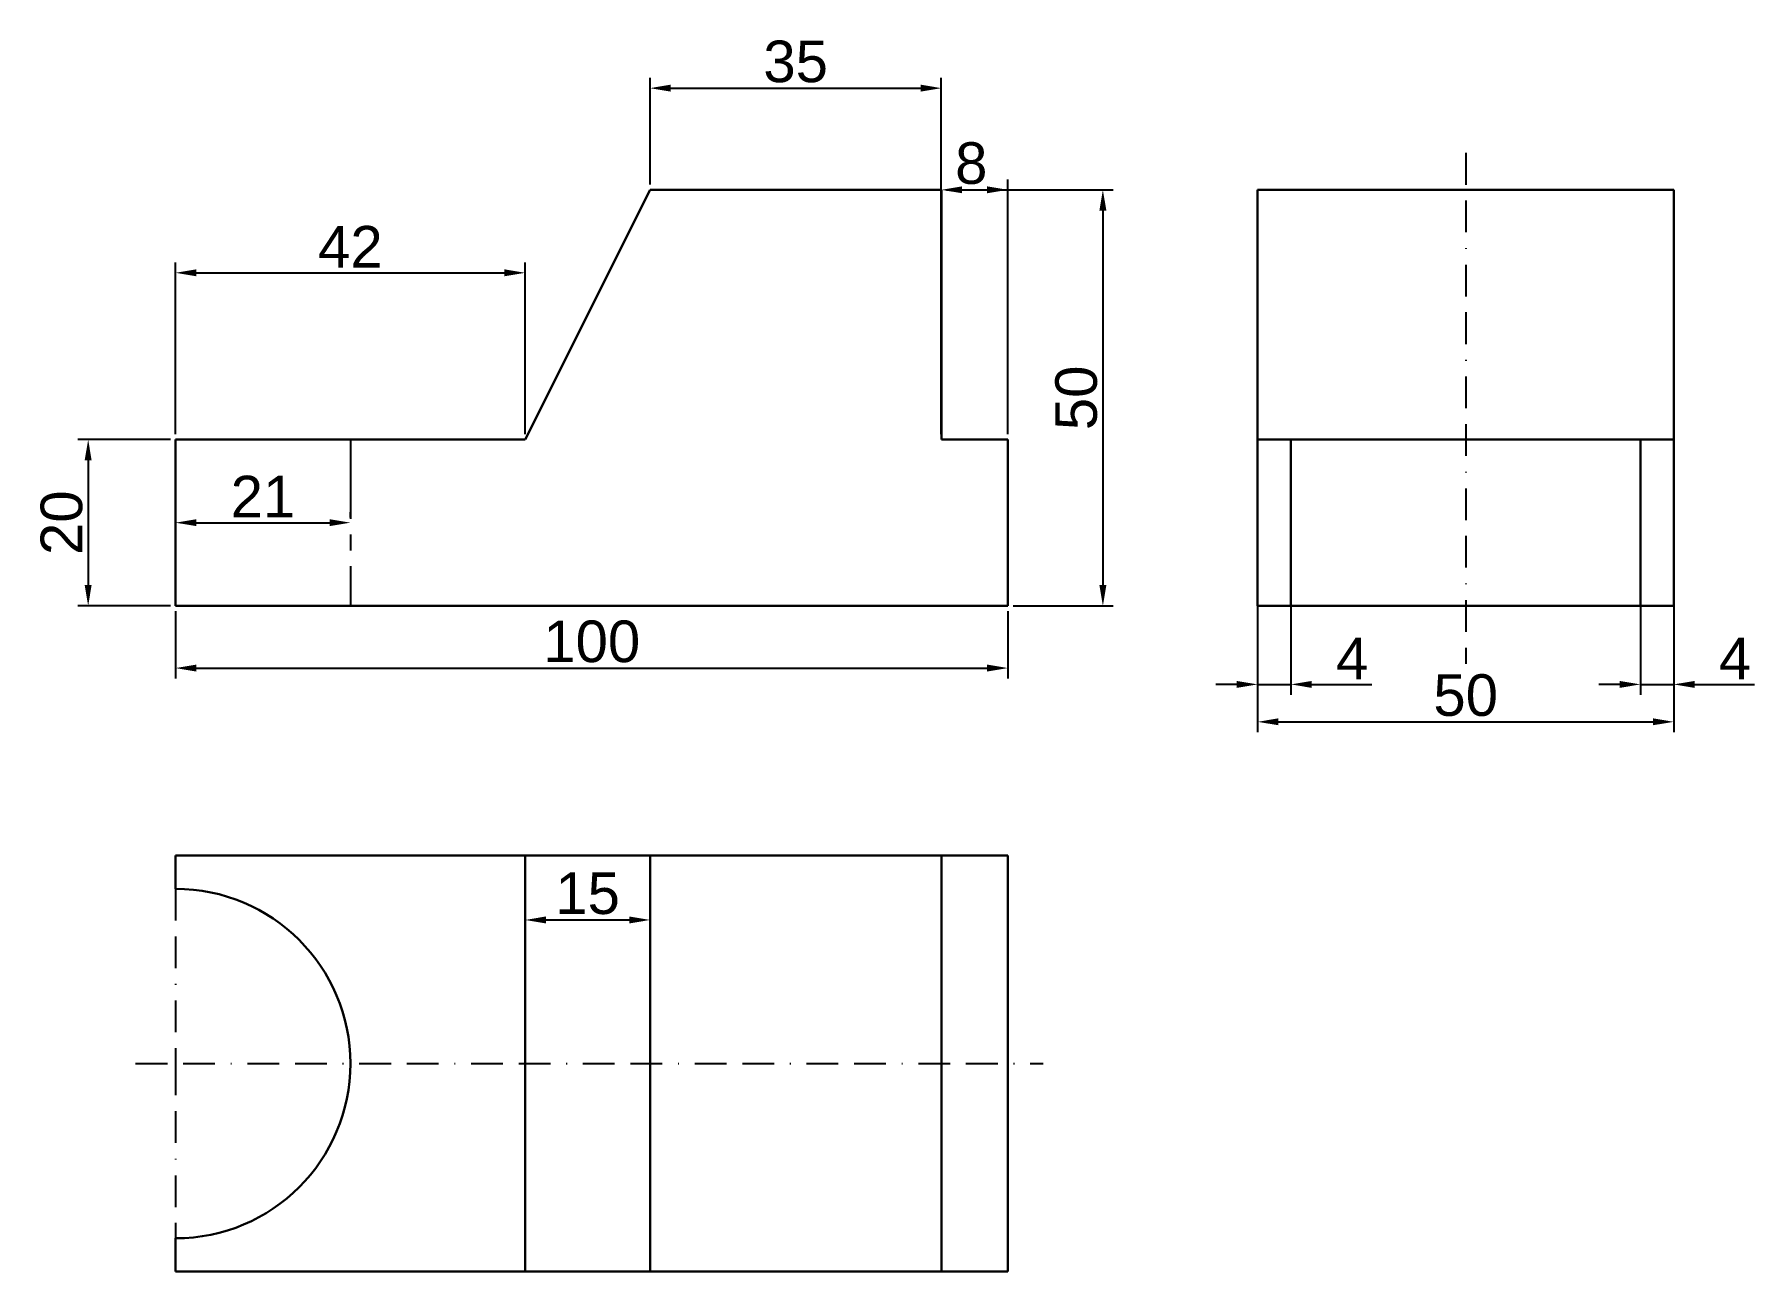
# Model space of a CAD drawing. Header units: millimetres. Extents: x 4970 to 5176, y 2655 to 2803.
import ezdxf

# ---------------------------------------------------------------- set-up
doc = ezdxf.new("R2010")
doc.units = ezdxf.units.MM
doc.header["$LTSCALE"] = 0.3
doc.linetypes.add('BORDER', pattern=[44.45, 12.7, -6.35, 12.7, -6.35, 0, -6.35])
doc.linetypes.add('CENTER', pattern=[50.8, 31.75, -6.35, 6.35, -6.35])
doc.styles.get("Standard").update_dxf_attribs({"font": 'arial.ttf'})
doc.dimstyles.new('ISO-25', dxfattribs={"dimtxt": 5, "dimasz": 2.5, "dimexe": 1.25, "dimexo": 0.625, "dimtad": 1, "dimtxsty": 'Standard', "dimcen": 2.5, "dimadec": 0, "dimazin": 0, "dimtfac": 1, "dimtmove": 0, "dimatfit": 3, "dimfxl": 1, "dimarcsym": 0})

# ---------------------------------------------------------------- blocks, each defined once
blk = doc.blocks.new('*D1')
at = {"color": 0, "lineweight": -2, "transparency": 16777216}
for p, q in [((4986.52, 2733.97), (4986.52, 2725.87)), ((5086.52, 2733.97), (5086.52, 2725.87)), ((4989.02, 2727.12), (5084.02, 2727.12))]:
    blk.add_line(p, q, dxfattribs=at)
at = {"color": 0, "transparency": 16777216}
for points in [[(4989.02, 2727.54), (4989.02, 2726.7), (4986.52, 2727.12)], [(5084.02, 2727.54), (5084.02, 2726.7), (5086.52, 2727.12)]]:
    blk.add_solid(points, dxfattribs=at)
at = {"layer": 'Defpoints', "color": 0, "transparency": 16777216}
for p in [(4986.52, 2734.59), (5086.52, 2734.59), (5086.52, 2727.12)]:
    blk.add_point(p, dxfattribs=at)
at = {"color": 0, "transparency": 16777216, "insert": (5036.52, 2730.3), "char_height": 5, "attachment_point": 5}
blk.add_mtext('100', dxfattribs=at)
blk = doc.blocks.new('*D2')
at = {"color": 0, "lineweight": -2, "transparency": 16777216}
for p, q in [((5078.52, 2755.22), (5078.52, 2785.84)), ((5081.02, 2784.59), (5084.02, 2784.59)), ((5086.52, 2755.22), (5086.52, 2785.84))]:
    blk.add_line(p, q, dxfattribs=at)
at = {"color": 0, "transparency": 16777216}
for points in [[(5081.02, 2785.01), (5081.02, 2784.18), (5078.52, 2784.59)], [(5084.02, 2785.01), (5084.02, 2784.18), (5086.52, 2784.59)]]:
    blk.add_solid(points, dxfattribs=at)
at = {"layer": 'Defpoints', "color": 0, "transparency": 16777216}
for p in [(5086.52, 2784.59), (5078.52, 2754.59), (5086.52, 2754.59)]:
    blk.add_point(p, dxfattribs=at)
at = {"color": 0, "transparency": 16777216, "insert": (5082.12, 2787.77), "char_height": 5, "attachment_point": 5}
blk.add_mtext('8', dxfattribs=at)
blk = doc.blocks.new('*D3')
at = {"color": 0, "lineweight": -2, "transparency": 16777216}
for p, q in [((5043.52, 2785.22), (5043.52, 2798.06)), ((5046.02, 2796.81), (5076.02, 2796.81)), ((5078.52, 2785.22), (5078.52, 2798.06))]:
    blk.add_line(p, q, dxfattribs=at)
at = {"color": 0, "transparency": 16777216}
for points in [[(5046.02, 2797.23), (5046.02, 2796.39), (5043.52, 2796.81)], [(5076.02, 2797.23), (5076.02, 2796.39), (5078.52, 2796.81)]]:
    blk.add_solid(points, dxfattribs=at)
at = {"layer": 'Defpoints', "color": 0, "transparency": 16777216}
for p in [(5078.52, 2796.81), (5043.52, 2784.59), (5078.52, 2784.59)]:
    blk.add_point(p, dxfattribs=at)
at = {"color": 0, "transparency": 16777216, "insert": (5061.02, 2799.99), "char_height": 5, "attachment_point": 5}
blk.add_mtext('35', dxfattribs=at)
blk = doc.blocks.new('*D4')
at = {"color": 0, "lineweight": -2, "transparency": 16777216}
for p, q in [((5028.52, 2703.97), (5028.52, 2695.6)), ((5043.52, 2703.97), (5043.52, 2695.6)), ((5031.02, 2696.85), (5041.02, 2696.85))]:
    blk.add_line(p, q, dxfattribs=at)
at = {"color": 0, "transparency": 16777216}
for points in [[(5031.02, 2697.27), (5031.02, 2696.43), (5028.52, 2696.85)], [(5041.02, 2697.27), (5041.02, 2696.43), (5043.52, 2696.85)]]:
    blk.add_solid(points, dxfattribs=at)
at = {"layer": 'Defpoints', "color": 0, "transparency": 16777216}
for p in [(5028.52, 2704.59), (5043.52, 2704.59), (5043.52, 2696.85)]:
    blk.add_point(p, dxfattribs=at)
at = {"color": 0, "transparency": 16777216, "insert": (5036.02, 2700.03), "char_height": 5, "attachment_point": 5}
blk.add_mtext('15', dxfattribs=at)
blk = doc.blocks.new('*D6')
at = {"color": 0, "lineweight": -2, "transparency": 16777216}
for p, q in [((5162.52, 2753.97), (5162.52, 2723.91)), ((5166.52, 2753.97), (5166.52, 2723.91)), ((5160.02, 2725.16), (5157.52, 2725.16)), ((5162.52, 2725.16), (5166.52, 2725.16)), ((5169.02, 2725.16), (5176.23, 2725.16))]:
    blk.add_line(p, q, dxfattribs=at)
at = {"color": 0, "transparency": 16777216}
for points in [[(5160.02, 2725.57), (5160.02, 2724.74), (5162.52, 2725.16)], [(5169.02, 2725.57), (5169.02, 2724.74), (5166.52, 2725.16)]]:
    blk.add_solid(points, dxfattribs=at)
at = {"layer": 'Defpoints', "color": 0, "transparency": 16777216}
for p in [(5162.52, 2754.59), (5166.52, 2754.59), (5166.52, 2725.16)]:
    blk.add_point(p, dxfattribs=at)
at = {"color": 0, "transparency": 16777216, "insert": (5173.88, 2728.28), "char_height": 5, "attachment_point": 5}
blk.add_mtext('4', dxfattribs=at)
blk = doc.blocks.new('*D7')
at = {"color": 0, "lineweight": -2, "transparency": 16777216}
for p, q in [((5116.52, 2753.97), (5116.52, 2723.91)), ((5120.52, 2753.97), (5120.52, 2723.91)), ((5114.02, 2725.16), (5111.52, 2725.16)), ((5116.52, 2725.16), (5120.52, 2725.16)), ((5123.02, 2725.16), (5130.23, 2725.16))]:
    blk.add_line(p, q, dxfattribs=at)
at = {"color": 0, "transparency": 16777216}
for points in [[(5114.02, 2725.57), (5114.02, 2724.74), (5116.52, 2725.16)], [(5123.02, 2725.57), (5123.02, 2724.74), (5120.52, 2725.16)]]:
    blk.add_solid(points, dxfattribs=at)
at = {"layer": 'Defpoints', "color": 0, "transparency": 16777216}
for p in [(5116.52, 2754.59), (5120.52, 2754.59), (5120.52, 2725.16)]:
    blk.add_point(p, dxfattribs=at)
at = {"color": 0, "transparency": 16777216, "insert": (5127.88, 2728.28), "char_height": 5, "attachment_point": 5}
blk.add_mtext('4', dxfattribs=at)
blk = doc.blocks.new('*D8')
at = {"color": 0, "lineweight": -2, "transparency": 16777216}
for p, q in [((4986.52, 2755.22), (4986.52, 2775.87)), ((5028.52, 2755.22), (5028.52, 2775.87)), ((4989.02, 2774.62), (5026.02, 2774.62))]:
    blk.add_line(p, q, dxfattribs=at)
at = {"color": 0, "transparency": 16777216}
for points in [[(4989.02, 2775.04), (4989.02, 2774.2), (4986.52, 2774.62)], [(5026.02, 2775.04), (5026.02, 2774.2), (5028.52, 2774.62)]]:
    blk.add_solid(points, dxfattribs=at)
at = {"layer": 'Defpoints', "color": 0, "transparency": 16777216}
for p in [(5028.52, 2774.62), (4986.52, 2754.59), (5028.52, 2754.59)]:
    blk.add_point(p, dxfattribs=at)
at = {"color": 0, "transparency": 16777216, "insert": (5007.52, 2777.75), "char_height": 5, "attachment_point": 5}
blk.add_mtext('42', dxfattribs=at)
blk = doc.blocks.new('*D11')
at = {"color": 0, "lineweight": -2, "transparency": 16777216}
for p, q in [((4986.52, 2745.22), (4986.52, 2745.84)), ((5007.52, 2745.22), (5007.52, 2745.84)), ((4989.02, 2744.59), (5005.02, 2744.59))]:
    blk.add_line(p, q, dxfattribs=at)
at = {"color": 0, "transparency": 16777216}
for points in [[(4989.02, 2745.01), (4989.02, 2744.18), (4986.52, 2744.59)], [(5005.02, 2745.01), (5005.02, 2744.18), (5007.52, 2744.59)]]:
    blk.add_solid(points, dxfattribs=at)
at = {"layer": 'Defpoints', "color": 0, "transparency": 16777216}
for p in [(4986.52, 2744.59), (5007.52, 2744.59), (5007.52, 2744.59)]:
    blk.add_point(p, dxfattribs=at)
at = {"color": 0, "transparency": 16777216, "insert": (4997.02, 2747.73), "char_height": 5, "attachment_point": 5}
blk.add_mtext('21', dxfattribs=at)
blk = doc.blocks.new('*D12')
at = {"color": 0, "lineweight": -2, "transparency": 16777216}
for p, q in [((5079.15, 2784.59), (5099.18, 2784.59)), ((5097.93, 2782.09), (5097.93, 2737.09)), ((5087.15, 2734.59), (5099.18, 2734.59))]:
    blk.add_line(p, q, dxfattribs=at)
at = {"color": 0, "transparency": 16777216}
for points in [[(5097.51, 2782.09), (5098.35, 2782.09), (5097.93, 2784.59)], [(5097.51, 2737.09), (5098.35, 2737.09), (5097.93, 2734.59)]]:
    blk.add_solid(points, dxfattribs=at)
at = {"layer": 'Defpoints', "color": 0, "transparency": 16777216}
for p in [(5078.52, 2784.59), (5086.52, 2734.59), (5097.93, 2734.59)]:
    blk.add_point(p, dxfattribs=at)
at = {"color": 0, "transparency": 16777216, "insert": (5094.75, 2759.59), "char_height": 5, "attachment_point": 5, "rotation": 90}
blk.add_mtext('50', dxfattribs=at)
blk = doc.blocks.new('*D13')
at = {"color": 0, "lineweight": -2, "transparency": 16777216}
for p, q in [((5116.52, 2733.97), (5116.52, 2719.41)), ((5166.52, 2733.97), (5166.52, 2719.41)), ((5119.02, 2720.66), (5164.02, 2720.66))]:
    blk.add_line(p, q, dxfattribs=at)
at = {"color": 0, "transparency": 16777216}
for points in [[(5119.02, 2721.08), (5119.02, 2720.25), (5116.52, 2720.66)], [(5164.02, 2721.08), (5164.02, 2720.25), (5166.52, 2720.66)]]:
    blk.add_solid(points, dxfattribs=at)
at = {"layer": 'Defpoints', "color": 0, "transparency": 16777216}
for p in [(5116.52, 2734.59), (5166.52, 2734.59), (5166.52, 2720.66)]:
    blk.add_point(p, dxfattribs=at)
at = {"color": 0, "transparency": 16777216, "insert": (5141.52, 2723.84), "char_height": 5, "attachment_point": 5}
blk.add_mtext('50', dxfattribs=at)
blk = doc.blocks.new('*D14')
at = {"color": 0, "lineweight": -2, "transparency": 16777216}
for p, q in [((4985.9, 2754.59), (4974.77, 2754.59)), ((4976.02, 2752.09), (4976.02, 2737.09)), ((4985.9, 2734.59), (4974.77, 2734.59))]:
    blk.add_line(p, q, dxfattribs=at)
at = {"color": 0, "transparency": 16777216}
for points in [[(4975.6, 2752.09), (4976.43, 2752.09), (4976.02, 2754.59)], [(4975.6, 2737.09), (4976.43, 2737.09), (4976.02, 2734.59)]]:
    blk.add_solid(points, dxfattribs=at)
at = {"layer": 'Defpoints', "color": 0, "transparency": 16777216}
for p in [(4986.52, 2754.59), (4976.02, 2734.59), (4986.52, 2734.59)]:
    blk.add_point(p, dxfattribs=at)
at = {"color": 0, "transparency": 16777216, "insert": (4972.84, 2744.59), "char_height": 5, "attachment_point": 5, "rotation": 90}
blk.add_mtext('20', dxfattribs=at)

msp = doc.modelspace()

# ---------------------------------------------------------------- linework, layer by layer
at = {"linetype": 'BORDER'}
for p, q in [((5141.523, 2789.02), (5141.523, 2727.632)), ((4986.523, 2700.593), (4986.523, 2679.593)), ((4981.724, 2679.593), (5090.742, 2679.593)), ((4986.523, 2679.593), (4986.523, 2658.593))]:
    msp.add_line(p, q, dxfattribs=at)
at = {"lineweight": 30}
for p, q in [((5043.523, 2784.593), (5028.523, 2754.593)), ((5078.523, 2784.593), (5043.523, 2784.593)), ((5078.523, 2754.593), (5078.523, 2784.593)), ((5116.523, 2754.593), (5116.523, 2784.593)), ((5116.523, 2784.593), (5166.523, 2784.593)), ((5166.523, 2784.593), (5166.523, 2734.593)), ((4986.523, 2734.593), (4986.523, 2754.593)), ((4986.523, 2754.593), (5028.523, 2754.593)), ((5086.523, 2754.593), (5078.523, 2754.593)), ((5086.523, 2734.593), (5086.523, 2754.593)), ((5116.523, 2754.593), (5116.523, 2734.593)), ((5116.523, 2754.593), (5120.523, 2754.593)), ((5120.523, 2754.593), (5120.523, 2734.593)), ((5120.523, 2754.593), (5162.523, 2754.593)), ((5166.523, 2754.593), (5162.523, 2754.593)), ((5162.523, 2754.593), (5162.523, 2734.593)), ((4986.523, 2734.593), (5086.523, 2734.593)), ((5116.523, 2734.593), (5166.523, 2734.593)), ((4986.523, 2704.593), (5086.523, 2704.593)), ((4986.523, 2704.593), (4986.523, 2700.593)), ((5028.523, 2704.593), (5028.523, 2654.593)), ((5043.523, 2704.593), (5043.523, 2654.593)), ((5078.523, 2654.593), (5078.523, 2704.593)), ((5086.523, 2704.593), (5086.523, 2654.593)), ((4986.523, 2654.593), (4986.523, 2658.593)), ((5086.523, 2654.593), (4986.523, 2654.593))]:
    msp.add_line(p, q, dxfattribs=at)
at = {"linetype": 'CENTER'}
msp.add_line((5007.523, 2754.593), (5007.523, 2734.593), dxfattribs=at)
msp.add_line((4986.523, 2734.593), (5086.523, 2734.593))
at = {"lineweight": 30}
msp.add_arc((4986.523, 2679.593), 21, 270, 90, dxfattribs=at)

# ---------------------------------------------------------------- dimensions: what is measured, and where the dimension line sits
for base, p1, p2, picture, middle in [((5078.523, 2796.808), (5043.523, 2784.593), (5078.523, 2784.593), '*D3', (5061.023, 2796.808)), ((5086.523, 2784.593), (5078.523, 2754.593), (5086.523, 2754.593), '*D2', (5082.115, 2784.593)), ((5086.523, 2727.121), (4986.523, 2734.593), (5086.523, 2734.593), '*D1', (5036.523, 2727.121)), ((5166.523, 2720.662), (5116.523, 2734.593), (5166.523, 2734.593), '*D13', (5141.523, 2720.662)), ((5043.523, 2696.849), (5028.523, 2704.593), (5043.523, 2704.593), '*D4', (5036.023, 2696.849))]:
    dim = msp.add_linear_dim(base=base, p1=p1, p2=p2, dimstyle='ISO-25')
    dim.commit()
    dim.dimension.update_dxf_attribs({"geometry": picture, "text_midpoint": middle, "dimtype": 160})
for base, p1, p2, picture, middle in [((5097.93, 2734.593), (5078.523, 2784.593), (5086.523, 2734.593), '*D12', (5094.752, 2759.593)), ((4976.017, 2734.593), (4986.523, 2754.593), (4986.523, 2734.593), '*D14', (4972.84, 2744.593))]:
    dim = msp.add_linear_dim(base=base, p1=p1, p2=p2, angle=90, dimstyle='ISO-25')
    dim.commit()
    dim.dimension.update_dxf_attribs({"geometry": picture, "text_midpoint": middle})
for base, p1, p2, picture, middle in [((5028.523, 2774.619), (4986.523, 2754.593), (5028.523, 2754.593), '*D8', (5007.523, 2777.754)), ((5120.523, 2725.157), (5116.523, 2754.593), (5120.523, 2754.593), '*D7', (5127.877, 2728.282)), ((5166.523, 2725.157), (5162.523, 2754.593), (5166.523, 2754.593), '*D6', (5173.877, 2728.282)), ((5007.523, 2744.593), (4986.523, 2744.593), (5007.523, 2744.593), '*D11', (4997.023, 2747.728))]:
    dim = msp.add_linear_dim(base=base, p1=p1, p2=p2, dimstyle='ISO-25')
    dim.commit()
    dim.dimension.update_dxf_attribs({"geometry": picture, "text_midpoint": middle})

doc.saveas('drawing.dxf')
